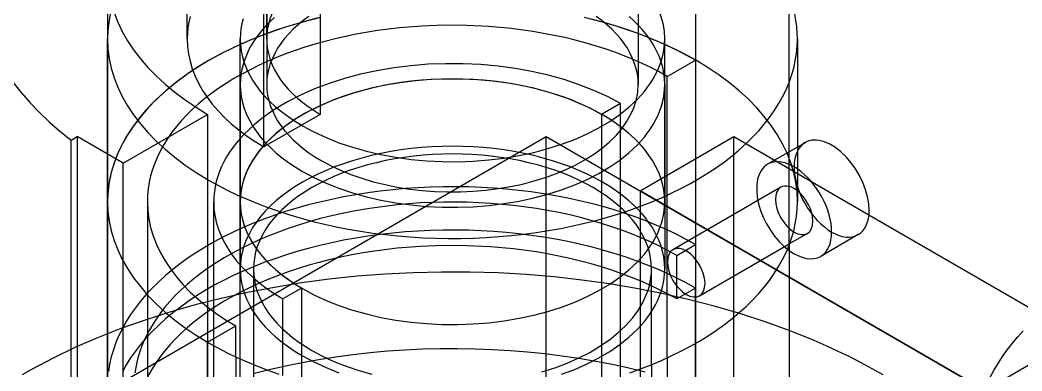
# Model space of a CAD drawing. Header units: metres. Extents: x -71 to 112, y -98 to 102.
# Drawn here: x -32.6 to 42.9, y 35.4 to 61.8 of the extents above; entities that cross this region are included whole.
import ezdxf

# ---------------------------------------------------------------- set-up
doc = ezdxf.new("R2010")
doc.units = ezdxf.units.M

msp = doc.modelspace()

# ---------------------------------------------------------------- linework, layer by layer
at = {"layer": 'HiddenOutline'}
for p, q in [((-14, 60.421), (-14, 76.751)), ((-14, 76.751), (-14, 56.991)), ((-26, 65.32), (-26, 0)), ((-26, 48.173), (-26, 60.421)), ((-16, 48.173), (-16, 60.421)), ((16, 48.173), (16, 60.421)), ((-16, 56.991), (-16, 43.111)), ((16, 56.991), (16, 43.111)), ((26, 52.29), (23.753, 50.992)), ((24.753, 49.26), (16.621, 44.565)), ((-26, 34.293), (-26, 48.173)), ((-23, 48.173), (-23, 19.596)), ((-18, 19.596), (-18, 48.173)), ((-16, 19.596), (-16, 48.173)), ((18.621, 41.101), (25.423, 45.028)), ((-15, 43.111), (-15, 21.147)), ((15, 35.912), (15, 43.111)), ((33.497, 30.162), (45.518, 37.103))]:
    msp.add_line(p, q, dxfattribs=at)
msp.add_lwpolyline([(40.497, 34.931), (40.801, 35.48), (41.122, 36.014), (41.466, 36.539), (41.828, 37.048), (42.208, 37.539), (42.606, 38.011), (43.02, 38.465)], dxfattribs=at)
at = {"layer": 'HiddenSharp'}
for p, q in [((18.314, 71.076), (18.314, 37.518)), ((25.385, 44.928), (25.385, 63.666)), ((16.193, 57.604), (18.314, 58.829)), ((18.314, 58.829), (18.314, 44.948)), ((16.193, 36.429), (16.193, 57.604)), ((12.657, 55.562), (11.243, 54.746)), ((12.657, 26.985), (12.657, 55.562)), ((11.243, 54.746), (11.243, 26.169)), ((-44.347, 23.386), (7.071, 53.072)), ((7.071, -12.247), (7.071, 53.072)), ((7.071, 53.072), (25.385, 42.499)), ((14.142, 48.99), (21.213, 53.072)), ((21.213, -12.247), (21.213, 53.072)), ((21.213, 53.072), (31.394, 47.194)), ((25.385, 42.499), (14.142, 48.99)), ((14.142, 48.99), (14.142, -16.33)), ((16.9, 44.132), (18.314, 44.948)), ((16.9, 40.866), (16.9, 44.132)), ((-11.384, 41.682), (-12.798, 40.866)), ((-11.384, 41.682), (-11.384, 34.678)), ((18.314, 41.682), (16.9, 40.866)), ((18.314, 37.518), (18.314, 41.682)), ((-12.798, 35.107), (-12.798, 40.866)), ((-18.455, 37.6), (-16.334, 38.825)), ((-16.334, 36.494), (-16.334, 38.825))]:
    msp.add_line(p, q, dxfattribs=at)
for points in [[(-9.97, 66.095), (-10.436, 65.809), (-10.877, 65.509), (-11.293, 65.198), (-11.682, 64.875), (-12.043, 64.542), (-12.376, 64.199), (-12.68, 63.847), (-12.953, 63.487), (-13.196, 63.12), (-13.408, 62.746), (-13.588, 62.367), (-13.736, 61.983), (-13.851, 61.596), (-13.934, 61.206), (-13.983, 60.814), (-14, 60.421)], [(-25.652, 62.87), (-25.804, 62.261), (-25.913, 61.65), (-25.978, 61.036), (-26, 60.421)], [(-9.95, 62.042), (-11.116, 61.743), (-12.256, 61.412), (-13.367, 61.049), (-14.445, 60.655), (-15.488, 60.23), (-16.494, 59.777), (-17.461, 59.296), (-18.385, 58.788), (-19.265, 58.254), (-20.098, 57.696), (-20.883, 57.115), (-21.618, 56.513), (-22.301, 55.891), (-22.93, 55.249), (-23.504, 54.591), (-24.021, 53.918), (-24.48, 53.23), (-24.88, 52.531), (-25.221, 51.821), (-25.5, 51.102), (-25.719, 50.376), (-25.875, 49.645), (-25.969, 48.91), (-26, 48.173)], [(-9.996, 62.031), (-10.871, 61.809), (-11.732, 61.569), (-12.576, 61.311), (-13.404, 61.036), (-14.214, 60.743), (-15.004, 60.433), (-15.774, 60.106), (-16.523, 59.763), (-17.25, 59.405), (-17.953, 59.031), (-18.632, 58.643), (-19.286, 58.241), (-19.913, 57.825), (-20.514, 57.396), (-21.087, 56.954), (-21.632, 56.501), (-22.148, 56.036), (-22.633, 55.561), (-23.088, 55.076), (-23.512, 54.582), (-23.904, 54.078), (-24.263, 53.567), (-24.59, 53.049), (-24.884, 52.524), (-25.144, 51.993), (-25.37, 51.457), (-25.562, 50.916), (-25.72, 50.372), (-25.842, 49.825), (-25.93, 49.276), (-25.982, 48.725), (-26, 48.173)], [(-19.784, 62.111), (-19.879, 61.691), (-19.946, 61.268), (-19.987, 60.845), (-20, 60.421)], [(-13.412, 62.028), (-13.76, 61.705), (-14.085, 61.374), (-14.385, 61.035), (-14.662, 60.69), (-14.913, 60.338), (-15.139, 59.981), (-15.339, 59.618), (-15.514, 59.251), (-15.662, 58.881), (-15.783, 58.507), (-15.878, 58.13), (-15.946, 57.752), (-15.986, 57.372), (-16, 56.991)], [(-15.783, 61.936), (-15.878, 61.559), (-15.946, 61.181), (-15.986, 60.801), (-16, 60.421)], [(-10.822, 62.119), (-11.245, 61.806), (-11.641, 61.482), (-12.008, 61.147), (-12.347, 60.802), (-12.656, 60.447), (-12.934, 60.085), (-13.182, 59.715), (-13.397, 59.338), (-13.58, 58.955), (-13.731, 58.568), (-13.848, 58.177), (-13.933, 57.784), (-13.983, 57.388), (-14, 56.991)], [(26, 48.173), (25.969, 48.91), (25.875, 49.645), (25.719, 50.376), (25.5, 51.102), (25.221, 51.821), (24.88, 52.531), (24.48, 53.23), (24.021, 53.918), (23.504, 54.591), (22.93, 55.249), (22.301, 55.891), (21.618, 56.513), (20.883, 57.115), (20.098, 57.696), (19.265, 58.254), (18.385, 58.788), (17.461, 59.296), (16.494, 59.777), (15.488, 60.23), (14.445, 60.655), (13.367, 61.049), (12.256, 61.412), (11.116, 61.743), (9.95, 62.042)], [(14, 56.991), (13.983, 57.388), (13.933, 57.784), (13.848, 58.177), (13.731, 58.568), (13.58, 58.955), (13.397, 59.338), (13.182, 59.715), (12.934, 60.085), (12.656, 60.447), (12.347, 60.802), (12.008, 61.147), (11.641, 61.482), (11.245, 61.806), (10.822, 62.119)], [(14, 61.464), (13.669, 61.793), (13.315, 62.114)], [(16.193, 57.604), (15.582, 57.941), (14.949, 58.265), (14.297, 58.575), (13.626, 58.871), (12.936, 59.153), (12.228, 59.42), (11.504, 59.672), (10.765, 59.908), (10.011, 60.129), (9.243, 60.333), (8.463, 60.521), (7.672, 60.692), (6.059, 60.983), (4.413, 61.206), (2.744, 61.358), (1.06, 61.438), (-0.63, 61.447), (-2.317, 61.385), (-3.991, 61.251), (-5.643, 61.046), (-7.265, 60.772), (-8.062, 60.61), (-8.848, 60.43), (-9.622, 60.235), (-10.383, 60.022), (-11.13, 59.794), (-11.862, 59.55), (-12.578, 59.291), (-13.277, 59.017), (-13.958, 58.728), (-14.62, 58.424), (-15.262, 58.107), (-15.884, 57.777), (-16.485, 57.434), (-17.063, 57.078), (-17.618, 56.71), (-18.149, 56.33), (-18.656, 55.94), (-19.138, 55.539), (-19.593, 55.128), (-20.023, 54.708), (-20.425, 54.278), (-20.8, 53.841), (-21.146, 53.396), (-21.464, 52.944), (-21.754, 52.485), (-22.013, 52.021), (-22.243, 51.552), (-22.443, 51.077), (-22.613, 50.599), (-22.752, 50.118), (-22.86, 49.634), (-22.938, 49.148), (-22.984, 48.661), (-23, 48.173)], [(18.314, 58.829), (17.623, 59.21), (16.909, 59.576), (16.172, 59.927), (15.413, 60.262), (14.633, 60.581), (13.833, 60.883), (13.015, 61.168), (12.179, 61.436), (11.327, 61.685), (10.459, 61.916)], [(-26, 60.421), (-25.969, 59.688), (-25.876, 58.957), (-25.721, 58.229), (-25.505, 57.506), (-25.228, 56.791), (-24.891, 56.084), (-24.495, 55.387), (-24.04, 54.703), (-23.528, 54.032), (-22.959, 53.376), (-22.336, 52.738), (-21.66, 52.117), (-20.932, 51.516), (-20.154, 50.937), (-19.328, 50.38), (-18.455, 49.847)], [(-16, 60.421), (-15.981, 59.971), (-15.924, 59.522), (-15.83, 59.076), (-15.697, 58.633), (-15.528, 58.194), (-15.322, 57.76), (-15.079, 57.332), (-14.801, 56.912), (-14.488, 56.501), (-14.14, 56.098), (-13.759, 55.706), (-13.345, 55.325), (-12.9, 54.956), (-12.423, 54.6), (-11.918, 54.257), (-11.384, 53.93)], [(-14, 60.421), (-13.983, 60.028), (-13.934, 59.636), (-13.851, 59.245), (-13.736, 58.858), (-13.588, 58.474), (-13.408, 58.095), (-13.196, 57.721), (-12.953, 57.354), (-12.68, 56.994), (-12.376, 56.642), (-12.043, 56.299), (-11.682, 55.966), (-11.293, 55.644), (-10.877, 55.332), (-10.436, 55.033), (-9.97, 54.746)], [(12.657, 55.562), (11.684, 56.079), (10.647, 56.553), (9.553, 56.981), (8.408, 57.362), (7.217, 57.694), (5.987, 57.974), (4.725, 58.201), (3.438, 58.374), (2.132, 58.492), (0.815, 58.555), (-0.507, 58.561), (-1.826, 58.512), (-3.136, 58.407), (-4.428, 58.246), (-5.697, 58.031), (-6.934, 57.763), (-8.135, 57.444), (-9.291, 57.074), (-10.398, 56.656), (-11.448, 56.193), (-12.437, 55.686), (-12.906, 55.417), (-13.358, 55.139), (-13.792, 54.851), (-14.208, 54.554), (-14.604, 54.249), (-14.98, 53.935), (-15.337, 53.613), (-15.672, 53.285), (-15.987, 52.949), (-16.28, 52.607), (-16.551, 52.259), (-16.799, 51.905), (-17.026, 51.546), (-17.229, 51.183), (-17.408, 50.816), (-17.565, 50.445), (-17.697, 50.071), (-17.806, 49.695), (-17.891, 49.316), (-17.951, 48.936), (-17.988, 48.555), (-18, 48.173)], [(16, 56.991), (15.983, 57.422), (15.93, 57.853), (15.843, 58.281), (15.722, 58.706)], [(16, 48.173), (15.981, 48.627), (15.923, 49.079), (15.827, 49.529), (15.693, 49.975), (15.521, 50.418), (15.311, 50.855), (15.065, 51.285), (14.782, 51.708), (14.464, 52.123), (14.111, 52.528), (13.724, 52.922), (13.304, 53.305), (12.851, 53.676), (12.368, 54.034), (11.855, 54.377), (11.314, 54.705), (10.745, 55.018), (10.15, 55.314), (9.531, 55.593), (8.889, 55.854), (8.226, 56.097), (7.542, 56.32), (6.841, 56.524), (6.123, 56.708), (5.39, 56.871), (4.645, 57.013), (3.888, 57.134), (3.121, 57.233), (2.348, 57.311), (1.568, 57.366), (0.785, 57.4), (0, 57.411), (-0.785, 57.4), (-1.568, 57.366), (-2.348, 57.311), (-3.121, 57.233), (-3.888, 57.134), (-4.645, 57.013), (-5.39, 56.871), (-6.123, 56.708), (-6.841, 56.524), (-7.542, 56.32), (-8.226, 56.097), (-8.889, 55.854), (-9.531, 55.593), (-10.15, 55.314), (-10.745, 55.018), (-11.314, 54.705), (-11.855, 54.377), (-12.368, 54.034), (-12.851, 53.676), (-13.304, 53.305), (-13.724, 52.922), (-14.111, 52.528), (-14.464, 52.123), (-14.782, 51.708), (-15.065, 51.285), (-15.311, 50.855), (-15.521, 50.418), (-15.693, 49.975), (-15.827, 49.529), (-15.923, 49.079), (-15.981, 48.627), (-16, 48.173)], [(11.243, 54.746), (10.377, 55.204), (9.456, 55.625), (8.483, 56.006), (7.465, 56.344), (6.407, 56.638), (5.314, 56.887), (4.192, 57.088), (3.048, 57.242), (1.887, 57.346), (0.716, 57.402), (-0.458, 57.407), (-1.63, 57.363), (-2.794, 57.269), (-3.942, 57.126), (-5.069, 56.935), (-6.169, 56.697), (-7.236, 56.412), (-8.263, 56.084), (-9.246, 55.712), (-10.179, 55.3), (-11.058, 54.85), (-11.876, 54.364), (-12.631, 53.844), (-13.317, 53.293), (-13.932, 52.716), (-14.212, 52.417), (-14.472, 52.113), (-14.713, 51.804), (-14.934, 51.489), (-15.134, 51.171), (-15.315, 50.848), (-15.474, 50.522), (-15.613, 50.192), (-15.731, 49.86), (-15.828, 49.525), (-15.903, 49.189), (-15.957, 48.851), (-15.989, 48.512), (-16, 48.173)], [(-16, 56.991), (-15.981, 56.538), (-15.923, 56.086), (-15.827, 55.636), (-15.693, 55.189), (-15.521, 54.747), (-15.311, 54.31), (-15.065, 53.879), (-14.782, 53.456), (-14.464, 53.042), (-14.111, 52.637), (-13.724, 52.242), (-13.304, 51.859), (-12.851, 51.489), (-12.368, 51.131), (-11.855, 50.788), (-11.314, 50.459)], [(-14, 56.991), (-13.983, 56.595), (-13.933, 56.199), (-13.848, 55.805), (-13.731, 55.415), (-13.58, 55.027), (-13.397, 54.645), (-13.182, 54.268), (-12.934, 53.898), (-12.656, 53.536), (-12.347, 53.181), (-12.008, 52.836), (-11.641, 52.501), (-11.245, 52.176), (-10.822, 51.864), (-10.373, 51.563), (-9.899, 51.276)], [(-11.314, 50.459), (-10.451, 49.997), (-9.531, 49.572), (-8.56, 49.187), (-7.542, 48.845), (-6.484, 48.546), (-5.39, 48.294), (-4.267, 48.088), (-3.121, 47.931), (-1.959, 47.823), (-0.785, 47.765), (0.393, 47.757), (1.568, 47.798), (2.735, 47.89), (3.888, 48.031), (5.019, 48.22), (6.123, 48.457), (7.194, 48.74), (8.226, 49.068), (9.213, 49.439), (10.15, 49.851), (11.033, 50.301), (11.855, 50.788), (12.614, 51.308), (13.304, 51.859), (13.921, 52.438), (14.202, 52.737), (14.464, 53.042), (14.706, 53.352), (14.928, 53.667), (15.13, 53.986), (15.311, 54.31), (15.472, 54.637), (15.611, 54.967), (15.73, 55.301), (15.827, 55.636), (15.903, 55.973), (15.957, 56.312), (15.989, 56.651), (16, 56.991)], [(-9.899, 51.276), (-9.194, 50.896), (-8.444, 50.544), (-7.655, 50.224), (-6.829, 49.935), (-5.97, 49.68), (-5.083, 49.46), (-4.172, 49.276), (-3.241, 49.128), (-2.295, 49.018), (-1.338, 48.946), (-0.374, 48.911), (0.591, 48.916), (1.554, 48.958), (2.509, 49.039), (3.452, 49.158), (4.379, 49.314), (5.285, 49.507), (6.166, 49.735), (7.017, 49.997), (7.835, 50.293), (8.616, 50.621), (9.356, 50.979), (10.052, 51.365), (10.699, 51.778), (11.296, 52.217), (11.839, 52.677), (12.326, 53.159), (12.754, 53.658), (13.122, 54.174), (13.427, 54.702), (13.668, 55.242), (13.844, 55.79)], [(16, 43.111), (15.981, 43.564), (15.923, 44.016), (15.827, 44.466), (15.693, 44.913), (15.521, 45.356), (15.311, 45.793), (15.065, 46.223), (14.782, 46.646), (14.464, 47.061), (14.111, 47.466), (13.724, 47.86), (13.304, 48.243), (12.851, 48.614), (12.368, 48.971), (11.855, 49.315), (11.314, 49.643), (10.745, 49.956), (10.15, 50.252), (9.531, 50.531), (8.889, 50.792), (8.226, 51.034), (7.542, 51.258), (6.841, 51.462), (6.123, 51.645), (5.39, 51.809), (4.645, 51.951), (3.888, 52.072), (3.121, 52.171), (2.348, 52.249), (1.568, 52.304), (0.785, 52.337), (0, 52.349), (-0.785, 52.337), (-1.568, 52.304), (-2.348, 52.249), (-3.121, 52.171), (-3.888, 52.072), (-4.645, 51.951), (-5.39, 51.809), (-6.123, 51.645), (-6.841, 51.462), (-7.542, 51.258), (-8.226, 51.034), (-8.889, 50.792), (-9.531, 50.531), (-10.15, 50.252), (-10.745, 49.956), (-11.314, 49.643), (-11.855, 49.315), (-12.368, 48.971), (-12.851, 48.614), (-13.304, 48.243), (-13.724, 47.86), (-14.111, 47.466), (-14.464, 47.061), (-14.782, 46.646), (-15.065, 46.223), (-15.311, 45.793), (-15.521, 45.356), (-15.693, 44.913), (-15.827, 44.466), (-15.923, 44.016), (-15.981, 43.564), (-16, 43.111)], [(26.581, 52.625), (26.395, 52.495), (26.229, 52.333), (26.087, 52.141), (25.968, 51.92), (25.875, 51.672), (25.807, 51.4), (25.766, 51.106), (25.753, 50.794), (25.766, 50.466), (25.807, 50.126), (25.875, 49.776), (25.968, 49.42), (26.087, 49.062), (26.229, 48.705), (26.395, 48.352), (26.581, 48.007), (26.787, 47.673), (27.01, 47.353), (27.248, 47.051), (27.499, 46.769), (27.76, 46.51), (28.029, 46.277), (28.304, 46.071), (28.581, 45.895), (28.858, 45.751), (29.133, 45.639), (29.402, 45.562), (29.664, 45.519), (29.914, 45.511), (30.153, 45.538), (30.376, 45.601), (30.581, 45.697)], [(15, 43.111), (14.982, 43.536), (14.928, 43.96), (14.838, 44.382), (14.712, 44.801), (14.55, 45.215), (14.354, 45.625), (14.123, 46.029), (13.858, 46.425), (13.56, 46.814), (13.229, 47.193), (12.866, 47.563), (12.472, 47.922), (12.048, 48.27), (11.595, 48.605), (11.114, 48.927), (10.607, 49.235), (10.073, 49.528), (9.516, 49.805), (8.935, 50.067), (8.334, 50.312), (7.712, 50.539), (7.071, 50.749), (6.413, 50.94), (5.74, 51.112), (5.053, 51.265), (4.354, 51.398), (3.645, 51.512), (2.926, 51.605), (2.201, 51.678), (1.47, 51.73), (0.736, 51.761), (0, 51.771), (-0.736, 51.761), (-1.47, 51.73), (-2.201, 51.678), (-2.926, 51.605), (-3.645, 51.512), (-4.354, 51.398), (-5.053, 51.265), (-5.74, 51.112), (-6.413, 50.94), (-7.071, 50.749), (-7.712, 50.539), (-8.334, 50.312), (-8.935, 50.067), (-9.516, 49.805), (-10.073, 49.528), (-10.607, 49.235), (-11.114, 48.927), (-11.595, 48.605), (-12.048, 48.27), (-12.472, 47.922), (-12.866, 47.563), (-13.229, 47.193), (-13.56, 46.814), (-13.858, 46.425), (-14.123, 46.029), (-14.354, 45.625), (-14.55, 45.215), (-14.712, 44.801), (-14.838, 44.382), (-14.928, 43.96), (-14.982, 43.536), (-15, 43.111)], [(23.753, 50.992), (23.495, 50.799), (23.28, 50.542), (23.114, 50.227), (22.998, 49.86), (22.936, 49.448), (22.928, 48.998), (22.974, 48.521), (23.075, 48.024), (23.227, 47.517), (23.428, 47.011), (23.673, 46.515), (23.959, 46.038), (24.28, 45.59), (24.629, 45.18), (25, 44.815), (25.385, 44.502)], [(26, 50.639), (25.692, 50.829), (25.384, 50.979), (25.081, 51.089), (24.786, 51.156), (24.502, 51.18), (24.233, 51.16), (23.982, 51.097), (23.753, 50.992)], [(18.314, 44.948), (17.623, 45.329), (16.909, 45.696), (16.172, 46.047), (15.413, 46.382), (14.633, 46.701), (13.833, 47.003), (13.015, 47.288), (12.179, 47.555), (11.327, 47.805), (10.459, 48.036), (9.577, 48.248), (8.683, 48.442), (7.776, 48.617), (6.859, 48.772), (5.933, 48.908), (4.999, 49.024), (4.058, 49.12), (3.111, 49.196), (2.161, 49.252), (1.207, 49.288), (0.252, 49.303), (-0.704, 49.298), (-1.658, 49.273), (-2.611, 49.228), (-3.559, 49.163), (-4.503, 49.077), (-5.441, 48.972), (-6.372, 48.846), (-7.294, 48.701), (-8.206, 48.537), (-9.107, 48.353), (-9.996, 48.15), (-10.871, 47.929), (-11.732, 47.689), (-12.576, 47.431), (-13.404, 47.155), (-14.214, 46.862), (-15.004, 46.552), (-15.774, 46.226), (-16.523, 45.883), (-17.25, 45.524), (-17.953, 45.151), (-18.632, 44.763), (-19.286, 44.36), (-19.913, 43.944), (-20.514, 43.515), (-21.087, 43.074), (-21.632, 42.621), (-22.148, 42.156), (-22.633, 41.681), (-23.088, 41.196), (-23.512, 40.701), (-23.904, 40.198), (-24.263, 39.687), (-24.59, 39.168), (-24.884, 38.643), (-25.144, 38.113), (-25.37, 37.577), (-25.562, 37.036), (-25.72, 36.492), (-25.842, 35.945), (-25.93, 35.395)], [(24.753, 49.26), (24.577, 49.114), (24.446, 48.907), (24.366, 48.648), (24.339, 48.345), (24.366, 48.01), (24.446, 47.658), (24.577, 47.3), (24.753, 46.951), (24.967, 46.624), (25.212, 46.332), (25.477, 46.086), (25.753, 45.895), (26.029, 45.767), (26.294, 45.707), (26.538, 45.717), (26.753, 45.796)], [(26, 48.993), (25.831, 49.113), (25.662, 49.21), (25.493, 49.283), (25.328, 49.331), (25.17, 49.353), (25.019, 49.348), (24.88, 49.317), (24.753, 49.26)], [(-26, 48.173), (-25.969, 47.44), (-25.876, 46.709), (-25.721, 45.981), (-25.505, 45.259), (-25.228, 44.543), (-24.891, 43.837), (-24.495, 43.14), (-24.04, 42.455), (-23.528, 41.785), (-22.959, 41.129), (-22.336, 40.49), (-21.66, 39.87), (-20.932, 39.269), (-20.154, 38.689), (-19.328, 38.133), (-18.455, 37.6)], [(-26, 48.173), (-25.969, 47.44), (-25.876, 46.709), (-25.721, 45.981), (-25.505, 45.259), (-25.228, 44.543), (-24.891, 43.837), (-24.495, 43.14), (-24.04, 42.455), (-23.528, 41.785), (-22.959, 41.129), (-22.336, 40.49), (-21.66, 39.87), (-20.932, 39.269), (-20.154, 38.689), (-19.328, 38.133), (-18.455, 37.6)], [(16.9, 44.132), (16.262, 44.483), (15.603, 44.821), (14.922, 45.145), (14.221, 45.455), (13.501, 45.749), (12.763, 46.027), (12.008, 46.29), (11.236, 46.537), (10.449, 46.767), (9.649, 46.98), (8.835, 47.176), (8.009, 47.355), (7.172, 47.516), (6.326, 47.659), (4.609, 47.891), (2.867, 48.05), (1.109, 48.134), (-0.655, 48.144), (-2.415, 48.079), (-4.162, 47.939), (-5.886, 47.726), (-6.737, 47.592), (-7.579, 47.44), (-8.41, 47.271), (-9.231, 47.083), (-10.038, 46.879), (-10.833, 46.658), (-11.612, 46.419), (-12.376, 46.165), (-13.123, 45.894), (-13.853, 45.608), (-14.563, 45.307), (-15.254, 44.99), (-15.925, 44.659), (-16.574, 44.315), (-17.2, 43.956), (-17.804, 43.585), (-18.383, 43.201), (-18.938, 42.805), (-19.467, 42.397), (-19.969, 41.979), (-20.445, 41.55), (-20.893, 41.112), (-21.313, 40.664), (-21.704, 40.207), (-22.065, 39.743), (-22.397, 39.271), (-22.699, 38.793), (-22.97, 38.308), (-23.21, 37.818), (-23.419, 37.324), (-23.596, 36.825), (-23.741, 36.322), (-23.854, 35.817), (-23.935, 35.31)], [(-23, 48.173), (-22.973, 47.525), (-22.89, 46.879), (-22.754, 46.236), (-22.563, 45.597), (-22.318, 44.964), (-22.02, 44.339), (-21.67, 43.724), (-21.268, 43.118), (-20.816, 42.525), (-20.314, 41.945), (-19.763, 41.381), (-19.165, 40.832), (-18.522, 40.301), (-17.835, 39.788), (-17.105, 39.296), (-16.334, 38.825)], [(-18, 48.173), (-17.979, 47.667), (-17.915, 47.162), (-17.808, 46.659), (-17.659, 46.16), (-17.468, 45.666), (-17.236, 45.177), (-16.962, 44.696), (-16.649, 44.223), (-16.296, 43.759), (-15.904, 43.306), (-15.474, 42.865), (-15.008, 42.436), (-14.506, 42.02), (-13.97, 41.62), (-13.4, 41.234), (-12.798, 40.866)], [(-16, 48.173), (-15.981, 47.72), (-15.923, 47.268), (-15.827, 46.818), (-15.693, 46.371), (-15.521, 45.929), (-15.311, 45.492), (-15.065, 45.061), (-14.782, 44.638), (-14.464, 44.224), (-14.111, 43.819), (-13.724, 43.424), (-13.304, 43.041), (-12.851, 42.67), (-12.368, 42.313), (-11.855, 41.97), (-11.314, 41.641)], [(-16, 48.173), (-15.981, 47.724), (-15.924, 47.275), (-15.83, 46.829), (-15.697, 46.385), (-15.528, 45.946), (-15.322, 45.512), (-15.079, 45.085), (-14.801, 44.665), (-14.488, 44.253), (-14.14, 43.851), (-13.759, 43.458), (-13.345, 43.077), (-12.9, 42.708), (-12.423, 42.352), (-11.918, 42.01), (-11.384, 41.682)], [(-11.314, 41.641), (-10.451, 41.179), (-9.531, 40.754), (-8.56, 40.369), (-7.542, 40.026), (-6.484, 39.728), (-5.39, 39.476), (-4.267, 39.27), (-3.121, 39.113), (-1.959, 39.005), (-0.785, 38.947), (0.393, 38.938), (1.568, 38.98), (2.735, 39.072), (3.888, 39.213), (5.019, 39.402), (6.123, 39.639), (7.194, 39.922), (8.226, 40.25), (9.213, 40.621), (10.15, 41.033), (11.033, 41.483), (11.855, 41.97), (12.614, 42.49), (13.304, 43.041), (13.921, 43.62), (14.202, 43.919), (14.464, 44.224), (14.706, 44.534), (14.928, 44.849), (15.13, 45.168), (15.311, 45.492), (15.472, 45.819), (15.611, 46.149), (15.73, 46.482), (15.827, 46.818), (15.903, 47.155), (15.957, 47.494), (15.989, 47.833), (16, 48.173)], [(18.314, 41.682), (17.623, 42.063), (16.909, 42.43), (16.172, 42.781), (15.413, 43.116), (14.633, 43.435), (13.833, 43.737), (13.015, 44.022), (12.179, 44.289), (11.327, 44.539), (10.459, 44.77), (9.577, 44.982), (8.683, 45.176), (7.776, 45.351), (6.859, 45.506), (5.933, 45.642), (4.999, 45.758), (4.058, 45.854), (3.111, 45.93), (2.161, 45.986), (1.207, 46.022), (0.252, 46.037), (-0.704, 46.032), (-1.658, 46.007), (-2.611, 45.962), (-3.559, 45.897), (-4.503, 45.811), (-5.441, 45.706), (-6.372, 45.58), (-7.294, 45.435), (-8.206, 45.271), (-9.107, 45.087), (-9.996, 44.884), (-10.871, 44.663), (-11.732, 44.423), (-12.576, 44.165), (-13.404, 43.889), (-14.214, 43.596), (-15.004, 43.286), (-15.774, 42.96), (-16.523, 42.617), (-17.25, 42.258), (-17.953, 41.885), (-18.632, 41.497), (-19.286, 41.094), (-19.913, 40.678), (-20.514, 40.249), (-21.087, 39.808), (-21.632, 39.355), (-22.148, 38.89), (-22.633, 38.415), (-23.088, 37.93), (-23.512, 37.435), (-23.904, 36.932), (-24.263, 36.421), (-24.59, 35.902), (-24.884, 35.377)], [(16.9, 40.866), (16.262, 41.217), (15.603, 41.556), (14.922, 41.879), (14.221, 42.189), (13.501, 42.483), (12.763, 42.761), (12.008, 43.024), (11.236, 43.271), (10.449, 43.501), (9.649, 43.714), (8.835, 43.91), (8.009, 44.089), (7.172, 44.25), (6.326, 44.393), (4.609, 44.625), (2.867, 44.784), (1.109, 44.868), (-0.655, 44.878), (-2.415, 44.813), (-4.162, 44.673), (-5.886, 44.46), (-6.737, 44.326), (-7.579, 44.174), (-8.41, 44.005), (-9.231, 43.817), (-10.038, 43.613), (-10.833, 43.392), (-11.612, 43.153), (-12.376, 42.899), (-13.123, 42.628), (-13.853, 42.342), (-14.563, 42.041), (-15.254, 41.724), (-15.925, 41.393), (-16.574, 41.049), (-17.2, 40.69), (-17.804, 40.319), (-18.383, 39.935), (-18.938, 39.539), (-19.467, 39.131), (-19.969, 38.713), (-20.445, 38.284), (-20.893, 37.846), (-21.313, 37.398), (-21.704, 36.941), (-22.065, 36.477), (-22.397, 36.005), (-22.699, 35.527), (-22.97, 35.042)], [(16.621, 44.565), (16.445, 44.419), (16.314, 44.213), (16.234, 43.953), (16.207, 43.65), (16.234, 43.316), (16.314, 42.963), (16.445, 42.605), (16.621, 42.256), (16.835, 41.929), (17.08, 41.637), (17.345, 41.391), (17.621, 41.2), (17.897, 41.072), (18.162, 41.012), (18.407, 41.022), (18.621, 41.101)], [(19.035, 42.017), (19.02, 42.265), (18.974, 42.526), (18.899, 42.793), (18.797, 43.062), (18.669, 43.325), (18.518, 43.578), (18.348, 43.814), (18.162, 44.03), (17.965, 44.219), (17.76, 44.378), (17.552, 44.504), (17.345, 44.594), (17.145, 44.646), (16.954, 44.658), (16.779, 44.631), (16.621, 44.565)], [(-16, 43.111), (-15.981, 42.658), (-15.923, 42.206), (-15.827, 41.756), (-15.693, 41.309), (-15.521, 40.866), (-15.311, 40.429), (-15.065, 39.999), (-14.782, 39.576), (-14.464, 39.161), (-14.111, 38.756), (-13.724, 38.362), (-13.304, 37.979), (-12.851, 37.608), (-12.368, 37.251), (-11.855, 36.907), (-11.314, 36.579)], [(-15, 43.111), (-14.982, 42.686), (-14.928, 42.262), (-14.838, 41.84), (-14.712, 41.421), (-14.55, 41.007), (-14.354, 40.597), (-14.123, 40.193), (-13.858, 39.797), (-13.56, 39.408), (-13.229, 39.029), (-12.866, 38.659), (-12.472, 38.3), (-12.048, 37.952), (-11.595, 37.617), (-11.114, 37.295), (-10.607, 36.987)], [(6.744, 35.375), (7.712, 35.683), (8.637, 36.031), (9.516, 36.417), (10.343, 36.839), (11.114, 37.295), (11.825, 37.783), (12.472, 38.3), (13.051, 38.842), (13.56, 39.408), (13.995, 39.994), (14.354, 40.597), (14.636, 41.214), (14.747, 41.526), (14.838, 41.84), (14.909, 42.156), (14.959, 42.474), (14.99, 42.792), (15, 43.111)], [(8.226, 35.188), (9.213, 35.558), (10.15, 35.97), (11.033, 36.421), (11.855, 36.907), (12.614, 37.428), (13.304, 37.979), (13.921, 38.558), (14.202, 38.857), (14.464, 39.161), (14.706, 39.471), (14.928, 39.786), (15.13, 40.106), (15.311, 40.429), (15.472, 40.757), (15.611, 41.087), (15.73, 41.42), (15.827, 41.756), (15.903, 42.093), (15.957, 42.431), (15.989, 42.771), (16, 43.111)], [(25.385, 38.478), (23.58, 39.133), (21.724, 39.74), (19.822, 40.296), (17.877, 40.8), (15.894, 41.252), (13.877, 41.651), (11.829, 41.995), (9.757, 42.284), (7.663, 42.517), (5.553, 42.694), (3.431, 42.814), (1.301, 42.877), (-0.831, 42.884), (-2.961, 42.833), (-5.085, 42.725), (-7.198, 42.561), (-9.296, 42.34), (-11.374, 42.063), (-13.427, 41.731), (-15.451, 41.345), (-17.443, 40.905), (-19.396, 40.412), (-21.308, 39.867), (-23.175, 39.271), (-24.991, 38.627), (-26.754, 37.934), (-28.459, 37.195), (-30.103, 36.411), (-31.683, 35.584), (-32.447, 35.155)], [(18.621, 41.101), (18.797, 41.247), (18.928, 41.454), (19.008, 41.714), (19.035, 42.017)], [(14.512, 35.351), (13.29, 35.646), (12.052, 35.915), (10.796, 36.158), (9.526, 36.374), (8.244, 36.562), (6.95, 36.724), (5.646, 36.857), (4.335, 36.963), (3.019, 37.041), (1.698, 37.091), (0.375, 37.113), (-0.949, 37.107), (-2.271, 37.073), (-3.591, 37.011), (-4.905, 36.921), (-6.213, 36.803), (-7.513, 36.657), (-8.802, 36.484), (-10.079, 36.283), (-11.343, 36.056), (-12.591, 35.802), (-13.823, 35.521), (-15.035, 35.215)], [(-11.314, 36.579), (-10.451, 36.116), (-9.531, 35.691), (-8.56, 35.307)], [(-10.607, 36.987), (-9.798, 36.553), (-8.935, 36.155), (-8.025, 35.794), (-7.071, 35.473), (-6.079, 35.194)]]:
    msp.add_lwpolyline(points, dxfattribs=at)
at = {"layer": 'VisibleOutline'}
for p, q in [((14, 93.815), (14, 56.991)), ((-20, 60.421), (-20, 76.751)), ((26, 60.421), (26, 48.173)), ((26, 52.29), (26.581, 52.625)), ((26.753, 45.796), (25.423, 45.028)), ((30.581, 45.697), (27.753, 44.064)), ((15, 35.912), (15, 21.147))]:
    msp.add_line(p, q, dxfattribs=at)
at = {"layer": 'VisibleSharp'}
for p, q in [((-9.97, 71.076), (-9.97, 54.746)), ((-14.213, 52.297), (-14.213, 68.627)), ((-24.819, 51.072), (-18.455, 54.746)), ((-18.455, 54.746), (-18.455, 23.717)), ((-9.97, 54.746), (-14.213, 52.297)), ((-28.745, 52.806), (-28.284, 53.072)), ((-24.819, 51.072), (-28.284, 53.072)), ((-28.284, 53.072), (-28.284, 13.064)), ((-28.745, 12.798), (-28.745, 52.806)), ((-24.819, 20.043), (-24.819, 51.072)), ((31.394, 47.194), (49.427, 36.783)), ((25.385, 44.928), (25.385, 31.068)), ((25.385, 42.499), (42.356, 32.701)), ((42.356, 32.701), (25.385, 42.499)), ((-18.455, 23.719), (-18.455, 37.6)), ((18.314, 30.251), (18.314, 37.518)), ((18.314, 37.518), (18.314, 30.251)), ((-16.334, 36.494), (-16.334, 10.247)), ((16.193, 36.429), (16.193, 29.026))]:
    msp.add_line(p, q, dxfattribs=at)
for points in [[(-36, 65.32), (-35.971, 64.481), (-35.883, 63.643), (-35.736, 62.808), (-35.531, 61.977), (-35.269, 61.152), (-34.949, 60.333), (-34.572, 59.523), (-34.138, 58.722), (-33.649, 57.932), (-33.105, 57.153), (-32.507, 56.388), (-31.856, 55.638), (-31.153, 54.904), (-30.399, 54.186), (-29.596, 53.487), (-28.745, 52.806)], [(-26, 65.32), (-25.969, 64.587), (-25.876, 63.856), (-25.721, 63.128), (-25.505, 62.405), (-25.228, 61.69), (-24.891, 60.983), (-24.495, 60.286), (-24.04, 59.602), (-23.528, 58.931), (-22.959, 58.275), (-22.336, 57.637), (-21.66, 57.016), (-20.932, 56.415), (-20.154, 55.836), (-19.328, 55.279), (-18.455, 54.746)], [(16, 60.421), (15.968, 61.004), (15.872, 61.585), (15.714, 62.161), (15.492, 62.73), (15.209, 63.29), (14.864, 63.839), (14.461, 64.374), (14, 64.893)], [(26, 60.421), (25.987, 60.889), (25.949, 61.357), (25.886, 61.824), (25.798, 62.29)], [(15.722, 58.706), (15.591, 59.066), (15.436, 59.423), (15.256, 59.776), (15.052, 60.125), (14.824, 60.468), (14.572, 60.806), (14.297, 61.138), (14, 61.464)], [(-20, 60.421), (-19.976, 59.858), (-19.905, 59.296), (-19.786, 58.737), (-19.621, 58.182), (-19.408, 57.633), (-19.15, 57.09), (-18.846, 56.554), (-18.497, 56.029), (-18.104, 55.513), (-17.668, 55.009), (-17.19, 54.518), (-16.671, 54.042), (-16.112, 53.58), (-15.516, 53.135), (-14.882, 52.706), (-14.213, 52.297)], [(-18.385, 49.806), (-17.696, 49.423), (-16.982, 49.054), (-16.246, 48.701), (-15.488, 48.364), (-14.709, 48.043), (-13.91, 47.739), (-13.092, 47.452), (-12.256, 47.182), (-11.404, 46.931), (-10.536, 46.697), (-9.654, 46.483), (-8.759, 46.287), (-7.852, 46.111), (-6.935, 45.953), (-6.008, 45.816), (-5.072, 45.698), (-4.13, 45.6), (-3.183, 45.523), (-2.231, 45.465), (-1.276, 45.428), (-0.319, 45.411), (0.638, 45.414), (1.594, 45.438), (2.548, 45.482), (3.499, 45.546), (4.445, 45.631), (5.385, 45.735), (6.317, 45.86), (7.242, 46.004), (8.156, 46.167), (9.059, 46.35), (9.95, 46.552), (10.827, 46.773), (11.69, 47.012), (12.537, 47.27), (13.367, 47.545), (14.178, 47.838), (14.971, 48.148), (15.743, 48.474), (16.494, 48.817), (17.223, 49.175), (17.928, 49.549), (18.609, 49.937), (19.265, 50.34), (19.894, 50.756), (20.497, 51.185), (21.072, 51.627), (21.618, 52.081), (22.135, 52.546), (22.622, 53.022), (23.079, 53.508), (23.504, 54.003), (23.897, 54.506), (24.258, 55.018), (24.586, 55.537), (24.88, 56.063), (25.141, 56.595), (25.368, 57.132), (25.561, 57.673), (25.719, 58.218), (25.842, 58.766), (25.93, 59.316), (25.982, 59.868), (26, 60.421)], [(-11.314, 53.889), (-10.451, 53.426), (-9.531, 53.001), (-8.56, 52.616), (-7.542, 52.274), (-6.484, 51.976), (-5.39, 51.723), (-4.267, 51.518), (-3.121, 51.361), (-1.959, 51.253), (-0.785, 51.194), (0.393, 51.186), (1.568, 51.228), (2.735, 51.319), (3.888, 51.46), (5.019, 51.649), (6.123, 51.886), (7.194, 52.169), (8.226, 52.497), (9.213, 52.868), (10.15, 53.28), (11.033, 53.73), (11.855, 54.217), (12.614, 54.737), (13.304, 55.289), (13.921, 55.868), (14.202, 56.166), (14.464, 56.471), (14.706, 56.781), (14.928, 57.096), (15.13, 57.416), (15.311, 57.739), (15.472, 58.066), (15.611, 58.397), (15.73, 58.73), (15.827, 59.065), (15.903, 59.403), (15.957, 59.741), (15.989, 60.081), (16, 60.421)], [(13.844, 55.79), (13.961, 56.389), (14, 56.991)], [(-11.384, 53.93), (-11.314, 53.889)], [(31.41, 47.528), (31.379, 48.025), (31.288, 48.547), (31.138, 49.081), (30.933, 49.618), (30.677, 50.145), (30.376, 50.65), (30.035, 51.123), (29.664, 51.554), (29.268, 51.933), (28.858, 52.251), (28.442, 52.503), (28.029, 52.683), (27.628, 52.786), (27.435, 52.809), (27.248, 52.811), (27.068, 52.794), (26.896, 52.757), (26.734, 52.701), (26.581, 52.625)], [(28.581, 45.895), (28.569, 46.205), (28.533, 46.525), (28.472, 46.855), (28.389, 47.19), (28.283, 47.528), (28.155, 47.866), (28.006, 48.201), (27.838, 48.53), (27.653, 48.851), (27.45, 49.16), (27.234, 49.456), (27.004, 49.735), (26.764, 49.994), (26.515, 50.233), (26.26, 50.449), (26, 50.639)], [(-18.455, 49.847), (-18.385, 49.806)], [(27.167, 46.712), (27.146, 47.007), (27.082, 47.319), (26.978, 47.637), (26.837, 47.951), (26.663, 48.253), (26.461, 48.533), (26.238, 48.782), (26, 48.993)], [(13.367, 35.298), (14.178, 35.591), (14.971, 35.9), (15.743, 36.227), (16.494, 36.57), (17.223, 36.928), (17.928, 37.302), (18.609, 37.69), (19.265, 38.092), (19.894, 38.509), (20.497, 38.938), (21.072, 39.38), (21.618, 39.834), (22.135, 40.299), (22.622, 40.774), (23.079, 41.26), (23.504, 41.755), (23.897, 42.259), (24.258, 42.771), (24.586, 43.29), (24.88, 43.816), (25.141, 44.347), (25.368, 44.884), (25.561, 45.426), (25.719, 45.971), (25.842, 46.519), (25.93, 47.069), (25.982, 47.621), (26, 48.173)], [(30.581, 45.697), (30.768, 45.827), (30.933, 45.989), (31.076, 46.181), (31.194, 46.403), (31.288, 46.65), (31.355, 46.922), (31.396, 47.216), (31.41, 47.528)], [(26.753, 45.796), (26.929, 45.942), (27.059, 46.149), (27.14, 46.409), (27.167, 46.712)], [(27.753, 44.064), (27.939, 44.194), (28.104, 44.356), (28.247, 44.548), (28.366, 44.77), (28.459, 45.017), (28.527, 45.289), (28.568, 45.583), (28.581, 45.895)], [(25.385, 44.502), (25.708, 44.289), (26.031, 44.117), (26.351, 43.991), (26.663, 43.911), (26.963, 43.878), (27.247, 43.892), (27.511, 43.955), (27.753, 44.064)], [(32.456, 35.15), (31.637, 35.61), (30.798, 36.057), (29.94, 36.493), (29.064, 36.915), (28.17, 37.326), (27.258, 37.723), (26.33, 38.107), (25.385, 38.478)], [(-18.455, 37.6), (-18.385, 37.559)], [(-18.385, 37.559), (-17.696, 37.175), (-16.982, 36.807), (-16.246, 36.454), (-15.488, 36.116), (-14.709, 35.795), (-13.91, 35.491), (-13.092, 35.204)]]:
    msp.add_lwpolyline(points, dxfattribs=at)

doc.saveas('drawing.dxf')
